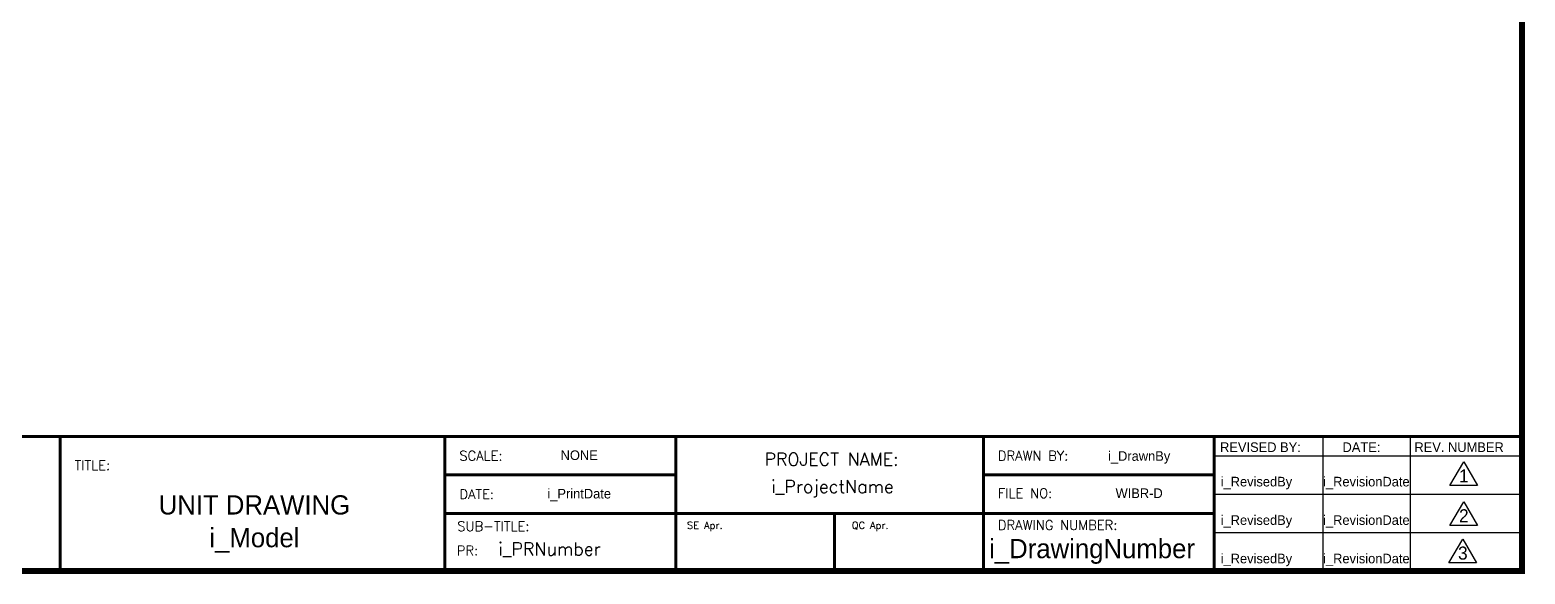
# Model space of a CAD drawing. Extents: x 6 to 271, y -23 to 146.
# Drawn here: x 111.9 to 267.3, y -18.6 to 38.1 of the extents above; entities that cross this region are included whole.
import ezdxf
from ezdxf.enums import TextEntityAlignment as Align

# ---------------------------------------------------------------- set-up
doc = ezdxf.new("R2010")
doc.units = 0
doc.header["$MEASUREMENT"] = 0
doc.layers.get('0').update_dxf_attribs({"linetype": 'CONTINUOUS'})
doc.styles.add('SIMPLEX', font='SIMPLEX')

msp = doc.modelspace()

# ---------------------------------------------------------------- linework, layer by layer
at = {"color": 0}
for p, q in [((115.00735, -18.24898), (115.00735, -4.24912)), ((155.00695, -4.24912), (235.00615, -4.24912)), ((155.00695, -18.24898), (155.00695, -4.24912)), ((179.00671, -4.24912), (179.00671, -18.24898)), ((211.00639, -4.24912), (211.00639, -12.24904)), ((235.00615, -4.24912), (235.00615, -18.24898)), ((235.00615, -4.24912), (267.00583, -4.24912)), ((235.00615, -4.24912), (235.00615, -6.2491)), ((246.29697, -4.24912), (246.29697, -10.24906)), ((255.38999, -4.24912), (255.38999, -10.24906)), ((235.00615, -6.2491), (267.00583, -6.2491)), ((179.00671, -8.24908), (155.00695, -8.24908)), ((211.00639, -8.24908), (235.00615, -8.24908)), ((211.00639, -12.24904), (211.00639, -8.24908)), ((246.29697, -8.24908), (246.29697, -14.24902)), ((255.38999, -8.24908), (255.38999, -14.24902)), ((235.00615, -10.24906), (267.00583, -10.24906)), ((235.00615, -12.24904), (155.00695, -12.24904)), ((195.50654, -12.24904), (195.50654, -18.24898)), ((211.00639, -12.24904), (211.00639, -18.24898)), ((246.29697, -12.24904), (246.29697, -18.24898)), ((255.38999, -12.24904), (255.38999, -18.24898)), ((235.00615, -14.24902), (267.00583, -14.24902)), ((235.00615, -18.24898), (267.00583, -18.24898))]:
    msp.add_line(p, q, dxfattribs=at)
for points, const_width in [([(11.00839, -18.24898), (267.00583, -18.24898), (267.00583, 141.74942), (11.00839, 141.74942), (11.00839, -18.24898)], 0.63999), ([(267.00583, -4.24912), (75.00775, -4.24912), (75.00775, -18.24898)], 0.32), ([(115.00735, -4.24912), (115.00735, -18.24898)], 0.32), ([(155.00695, -4.24912), (155.00695, -18.24898)], 0.32), ([(179.00671, -4.24912), (179.00671, -18.24898)], 0.32), ([(211.00639, -4.24912), (211.00639, -18.24898)], 0.32), ([(235.00615, -18.24898), (235.00615, -4.24912), (267.00583, -4.24912)], 0.32), ([(179.00671, -8.24908), (155.00695, -8.24908)], 0.32), ([(235.00615, -8.24908), (211.00639, -8.24908), (211.00639, -18.24898)], 0.32), ([(235.00615, -12.24904), (155.00695, -12.24904)], 0.32), ([(195.50654, -12.24904), (195.50654, -18.24898)], 0.32)]:
    msp.add_lwpolyline(points, dxfattribs=dict(at, const_width=const_width))
for points in [[(260.94222, -6.88455), (262.36798, -9.35405), (259.51645, -9.35405)], [(260.94222, -11.03486), (262.36798, -13.50435), (259.51645, -13.50435)], [(260.83737, -14.91605), (262.26313, -17.38555), (259.4116, -17.38555)]]:
    msp.add_lwpolyline(points, close=True, dxfattribs=at)
msp.add_point((235.00615, -18.24898), dxfattribs=at)

# ---------------------------------------------------------------- texts
at = {"color": 0, "style": 'SIMPLEX'}
for s, height, p in [('SCALE:', 0.99999, (156.50693, -6.7491)), ('DRAWN BY:', 0.99999, (212.50637, -6.7491)), ('TITLE:', 0.99999, (116.50733, -7.74909)), ('DATE:', 0.99999, (156.50693, -10.74906)), ('FILE NO:', 0.99999, (212.50637, -10.65238)), ('SUB-TITLE:', 0.99999, (156.29024, -14.08915)), ('DRAWING NUMBER:', 0.99999, (212.50637, -13.96772)), ('i_PRNumber', 1.327987, (160.55975, -16.618))]:
    msp.add_text(s, height=height, dxfattribs=at).set_placement(p)
at = {"color": 0}
for s, height, p in [('NONE', 0.99999, (168.9697, -6.69626)), ('i_DrawnBy', 0.99999, (227.19398, -6.78205)), ('1', 1.35154, (260.95552, -9.02329)), ('i_RevisedBy', 0.99999, (239.38829, -9.44688)), ('i_RevisionDate', 0.99999, (250.82045, -9.44688)), ('UNIT DRAWING', 1.99998, (135.19615, -12.36641)), ('i_PrintDate', 0.99999, (168.9697, -10.69622)), ('WIBR-D', 0.99999, (227.19398, -10.65101)), ('i_RevisedBy', 0.99999, (239.38829, -13.44684)), ('i_RevisionDate', 0.99999, (250.82045, -13.44684)), ('2', 1.35154, (260.95552, -13.17359)), ('i_Model', 1.99998, (135.19615, -15.77508)), ('i_DrawingNumber', 1.99998, (222.29665, -16.91083)), ('i_RevisedBy', 0.99999, (239.38829, -17.4468)), ('i_RevisionDate', 0.99999, (250.82045, -17.4468)), ('3', 1.35154, (260.85067, -17.05479))]:
    msp.add_text(s, height=height, dxfattribs=at).set_placement(p, align=Align.CENTER)
at = {"color": 0, "style": 'SIMPLEX'}
for s, p in [('PROJECT NAME:', (195.20741, -7.28234)), ('i_ProjectName', (195.30839, -10.12478))]:
    msp.add_text(s, height=1.3279867, dxfattribs=at).set_placement(p, align=Align.CENTER)
at = {"color": 0}
for s, p in [('REVISED BY:', (235.6064, -5.86122)), ('DATE:', (248.34057, -5.86122)), ('REV. NUMBER', (255.81864, -5.86122))]:
    msp.add_text(s, height=0.99999, dxfattribs=at).set_placement(p)
at = {"color": 0, "lineweight": 30, "style": 'SIMPLEX'}
for s, p in [('SE Apr.', (180.18161, -13.86548)), ('QC Apr.', (197.3109, -13.86548))]:
    msp.add_text(s, height=0.749993, dxfattribs=at).set_placement(p)
at = {"color": 0, "style": 'SIMPLEX'}
msp.add_text('PR:', height=0.99999, dxfattribs=at).set_placement((158.46593, -16.618), align=Align.RIGHT)

doc.saveas('drawing.dxf')
